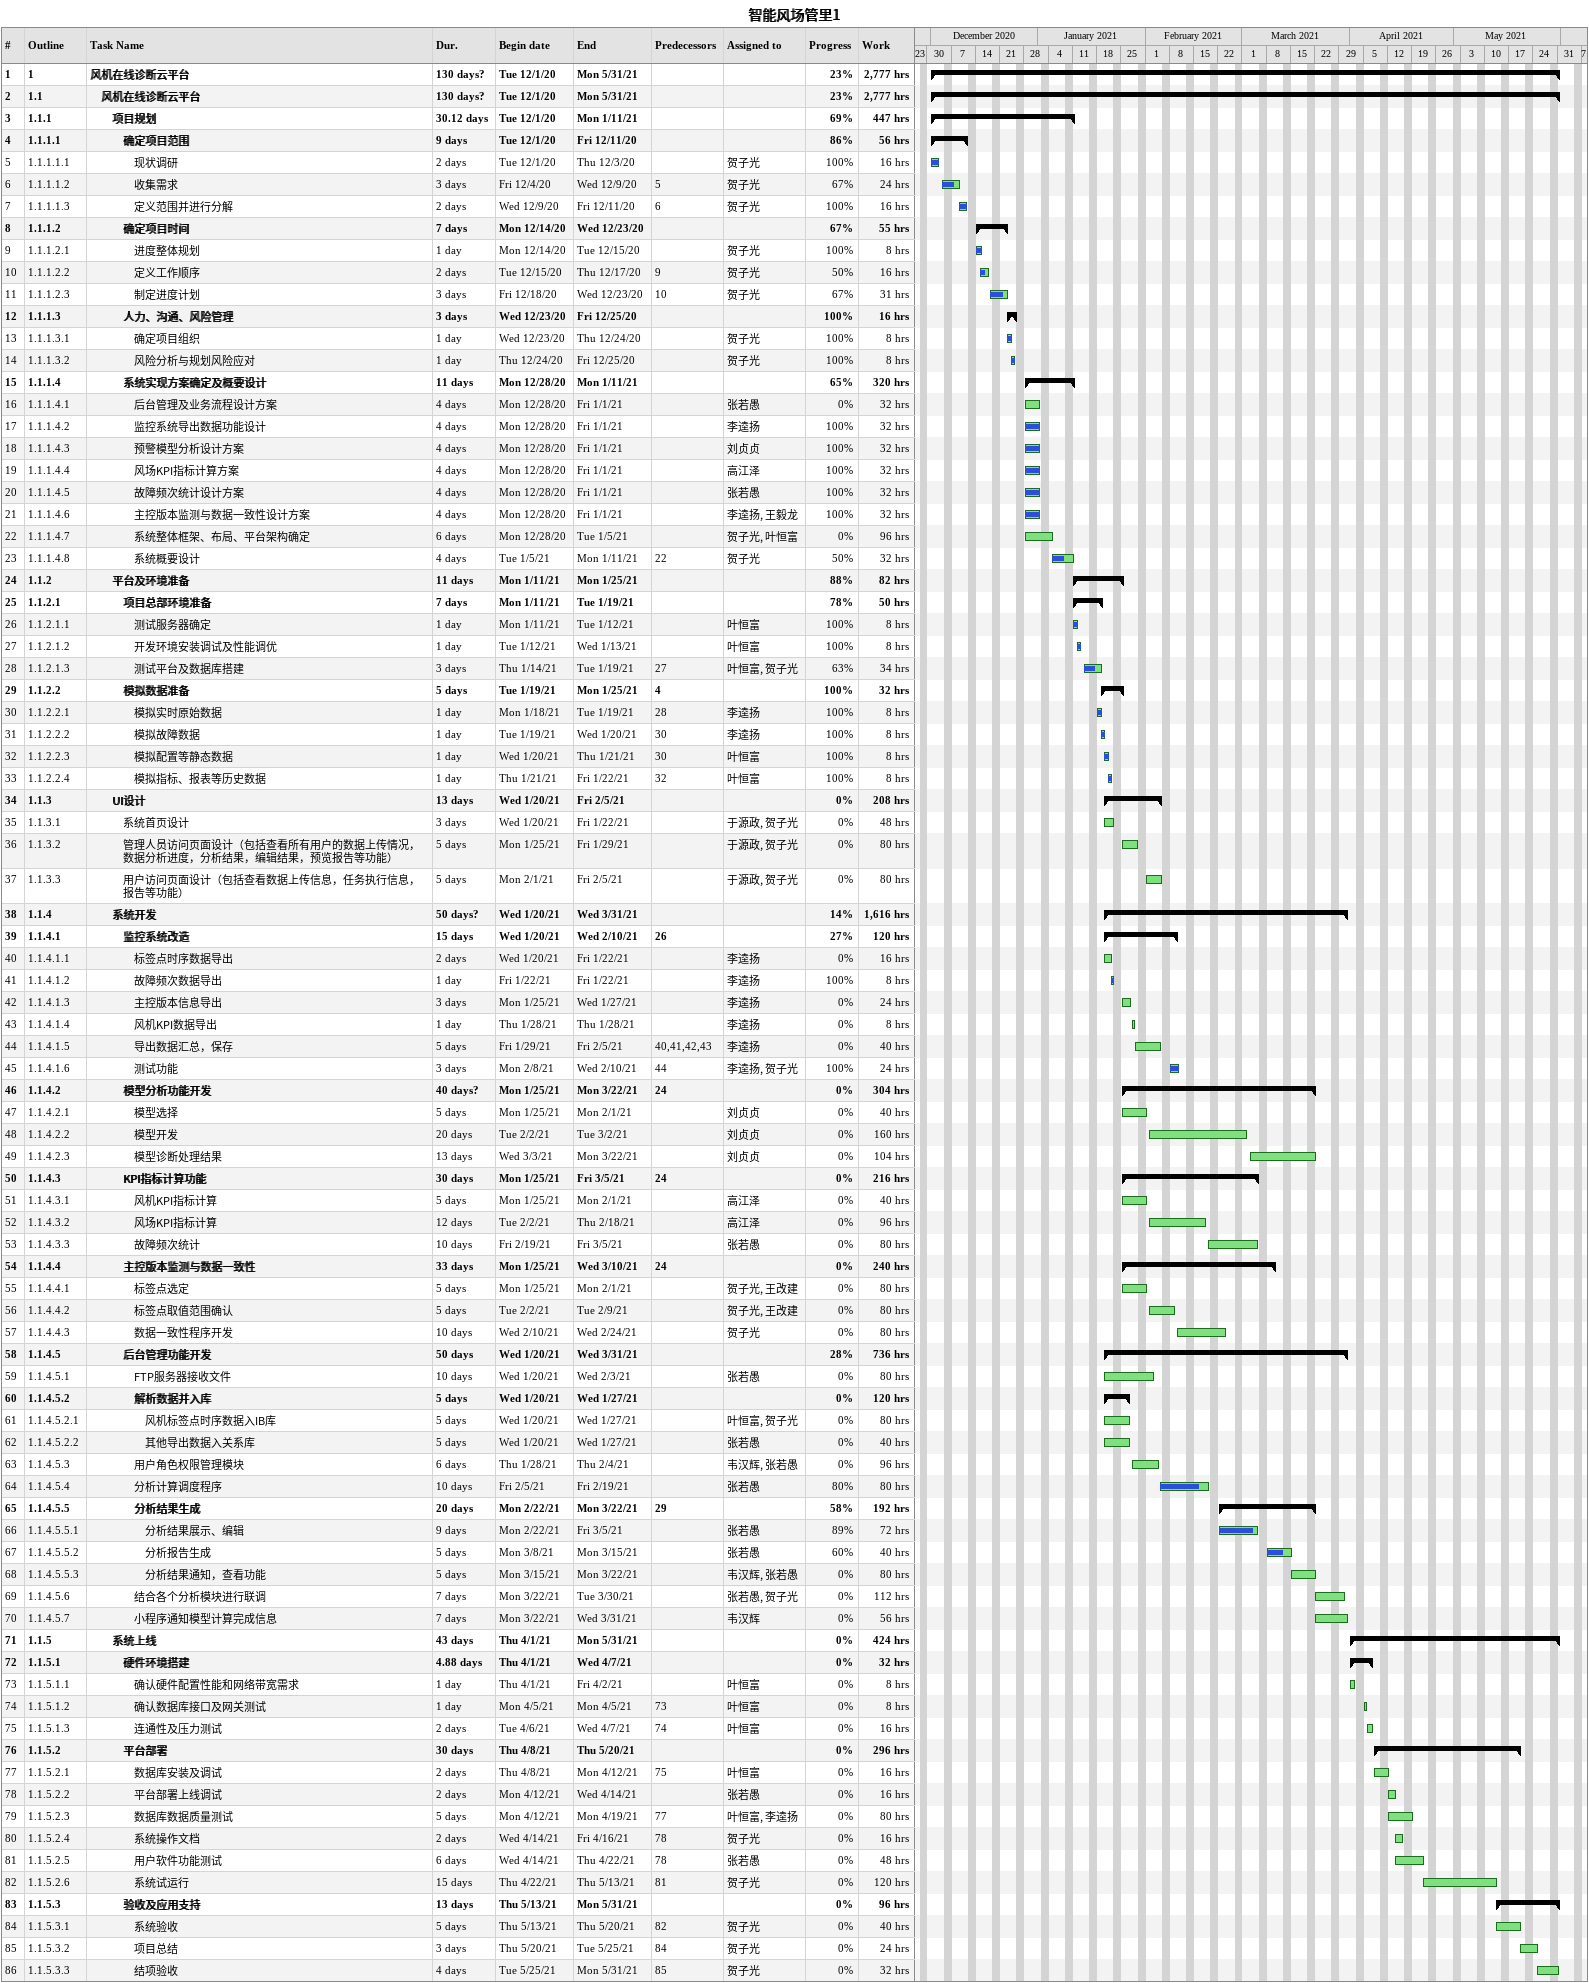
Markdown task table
智能风场管里1

| ID | WBS | Task | Duration | Start | Finish | Predecessors | Resources | % complete | Work (h) |
|---|---|---|---|---|---|---|---|---|---|
| 1 | 1 | **风机在线诊断云平台** | 130d? | 2020-12-01 | 2021-05-31 |  |  | 23 | 2777 |
| 2 | 1.1 | **风机在线诊断云平台** | 130d? | 2020-12-01 | 2021-05-31 |  |  | 23 | 2777 |
| 3 | 1.1.1 | **项目规划** | 30.12d | 2020-12-01 | 2021-01-11 |  |  | 69 | 447 |
| 4 | 1.1.1.1 | **确定项目范围** | 9d | 2020-12-01 | 2020-12-11 |  |  | 86 | 56 |
| 5 | 1.1.1.1.1 | 现状调研 | 2d | 2020-12-01 | 2020-12-03 |  | 贺子光 | 100 | 16 |
| 6 | 1.1.1.1.2 | 收集需求 | 3d | 2020-12-04 | 2020-12-09 | 5 | 贺子光 | 67 | 24 |
| 7 | 1.1.1.1.3 | 定义范围并进行分解 | 2d | 2020-12-09 | 2020-12-11 | 6 | 贺子光 | 100 | 16 |
| 8 | 1.1.1.2 | **确定项目时间** | 7d | 2020-12-14 | 2020-12-23 |  |  | 67 | 55 |
| 9 | 1.1.1.2.1 | 进度整体规划 | 1d | 2020-12-14 | 2020-12-15 |  | 贺子光 | 100 | 8 |
| 10 | 1.1.1.2.2 | 定义工作顺序 | 2d | 2020-12-15 | 2020-12-17 | 9 | 贺子光 | 50 | 16 |
| 11 | 1.1.1.2.3 | 制定进度计划 | 3d | 2020-12-18 | 2020-12-23 | 10 | 贺子光 | 67 | 31 |
| 12 | 1.1.1.3 | **人力、沟通、风险管理** | 3d | 2020-12-23 | 2020-12-25 |  |  | 100 | 16 |
| 13 | 1.1.1.3.1 | 确定项目组织 | 1d | 2020-12-23 | 2020-12-24 |  | 贺子光 | 100 | 8 |
| 14 | 1.1.1.3.2 | 风险分析与规划风险应对 | 1d | 2020-12-24 | 2020-12-25 |  | 贺子光 | 100 | 8 |
| 15 | 1.1.1.4 | **系统实现方案确定及概要设计** | 11d | 2020-12-28 | 2021-01-11 |  |  | 65 | 320 |
| 16 | 1.1.1.4.1 | 后台管理及业务流程设计方案 | 4d | 2020-12-28 | 2021-01-01 |  | 张若愚 | 0 | 32 |
| 17 | 1.1.1.4.2 | 监控系统导出数据功能设计 | 4d | 2020-12-28 | 2021-01-01 |  | 李逵扬 | 100 | 32 |
| 18 | 1.1.1.4.3 | 预警模型分析设计方案 | 4d | 2020-12-28 | 2021-01-01 |  | 刘贞贞 | 100 | 32 |
| 19 | 1.1.1.4.4 | 风场KPI指标计算方案 | 4d | 2020-12-28 | 2021-01-01 |  | 高江泽 | 100 | 32 |
| 20 | 1.1.1.4.5 | 故障频次统计设计方案 | 4d | 2020-12-28 | 2021-01-01 |  | 张若愚 | 100 | 32 |
| 21 | 1.1.1.4.6 | 主控版本监测与数据一致性设计方案 | 4d | 2020-12-28 | 2021-01-01 |  | 李逵扬, 王毅龙 | 100 | 32 |
| 22 | 1.1.1.4.7 | 系统整体框架、布局、平台架构确定 | 6d | 2020-12-28 | 2021-01-05 |  | 贺子光, 叶恒富 | 0 | 96 |
| 23 | 1.1.1.4.8 | 系统概要设计 | 4d | 2021-01-05 | 2021-01-11 | 22 | 贺子光 | 50 | 32 |
| 24 | 1.1.2 | **平台及环境准备** | 11d | 2021-01-11 | 2021-01-25 |  |  | 88 | 82 |
| 25 | 1.1.2.1 | **项目总部环境准备** | 7d | 2021-01-11 | 2021-01-19 |  |  | 78 | 50 |
| 26 | 1.1.2.1.1 | 测试服务器确定 | 1d | 2021-01-11 | 2021-01-12 |  | 叶恒富 | 100 | 8 |
| 27 | 1.1.2.1.2 | 开发环境安装调试及性能调优 | 1d | 2021-01-12 | 2021-01-13 |  | 叶恒富 | 100 | 8 |
| 28 | 1.1.2.1.3 | 测试平台及数据库搭建 | 3d | 2021-01-14 | 2021-01-19 | 27 | 叶恒富, 贺子光 | 63 | 34 |
| 29 | 1.1.2.2 | **模拟数据准备** | 5d | 2021-01-19 | 2021-01-25 | 4 |  | 100 | 32 |
| 30 | 1.1.2.2.1 | 模拟实时原始数据 | 1d | 2021-01-18 | 2021-01-19 | 28 | 李逵扬 | 100 | 8 |
| 31 | 1.1.2.2.2 | 模拟故障数据 | 1d | 2021-01-19 | 2021-01-20 | 30 | 李逵扬 | 100 | 8 |
| 32 | 1.1.2.2.3 | 模拟配置等静态数据 | 1d | 2021-01-20 | 2021-01-21 | 30 | 叶恒富 | 100 | 8 |
| 33 | 1.1.2.2.4 | 模拟指标、报表等历史数据 | 1d | 2021-01-21 | 2021-01-22 | 32 | 叶恒富 | 100 | 8 |
| 34 | 1.1.3 | **UI设计** | 13d | 2021-01-20 | 2021-02-05 |  |  | 0 | 208 |
| 35 | 1.1.3.1 | 系统首页设计 | 3d | 2021-01-20 | 2021-01-22 |  | 于源政, 贺子光 | 0 | 48 |
| 36 | 1.1.3.2 | 管理人员访问页面设计（包括查看所有用户的数据上传情况，数据分析进度，分析结果，编辑结果，预览报告等功能） | 5d | 2021-01-25 | 2021-01-29 |  | 于源政, 贺子光 | 0 | 80 |
| 37 | 1.1.3.3 | 用户访问页面设计（包括查看数据上传信息，任务执行信息，报告等功能） | 5d | 2021-02-01 | 2021-02-05 |  | 于源政, 贺子光 | 0 | 80 |
| 38 | 1.1.4 | **系统开发** | 50d? | 2021-01-20 | 2021-03-31 |  |  | 14 | 1616 |
| 39 | 1.1.4.1 | **监控系统改造** | 15d | 2021-01-20 | 2021-02-10 | 26 |  | 27 | 120 |
| 40 | 1.1.4.1.1 | 标签点时序数据导出 | 2d | 2021-01-20 | 2021-01-22 |  | 李逵扬 | 0 | 16 |
| 41 | 1.1.4.1.2 | 故障频次数据导出 | 1d | 2021-01-22 | 2021-01-22 |  | 李逵扬 | 100 | 8 |
| 42 | 1.1.4.1.3 | 主控版本信息导出 | 3d | 2021-01-25 | 2021-01-27 |  | 李逵扬 | 0 | 24 |
| 43 | 1.1.4.1.4 | 风机KPI数据导出 | 1d | 2021-01-28 | 2021-01-28 |  | 李逵扬 | 0 | 8 |
| 44 | 1.1.4.1.5 | 导出数据汇总，保存 | 5d | 2021-01-29 | 2021-02-05 | 40, 41, 42, 43 | 李逵扬 | 0 | 40 |
| 45 | 1.1.4.1.6 | 测试功能 | 3d | 2021-02-08 | 2021-02-10 | 44 | 李逵扬, 贺子光 | 100 | 24 |
| 46 | 1.1.4.2 | **模型分析功能开发** | 40d? | 2021-01-25 | 2021-03-22 | 24 |  | 0 | 304 |
| 47 | 1.1.4.2.1 | 模型选择 | 5d | 2021-01-25 | 2021-02-01 |  | 刘贞贞 | 0 | 40 |
| 48 | 1.1.4.2.2 | 模型开发 | 20d | 2021-02-02 | 2021-03-02 |  | 刘贞贞 | 0 | 160 |
| 49 | 1.1.4.2.3 | 模型诊断处理结果 | 13d | 2021-03-03 | 2021-03-22 |  | 刘贞贞 | 0 | 104 |
| 50 | 1.1.4.3 | **KPI指标计算功能** | 30d | 2021-01-25 | 2021-03-05 | 24 |  | 0 | 216 |
| 51 | 1.1.4.3.1 | 风机KPI指标计算 | 5d | 2021-01-25 | 2021-02-01 |  | 高江泽 | 0 | 40 |
| 52 | 1.1.4.3.2 | 风场KPI指标计算 | 12d | 2021-02-02 | 2021-02-18 |  | 高江泽 | 0 | 96 |
| 53 | 1.1.4.3.3 | 故障频次统计 | 10d | 2021-02-19 | 2021-03-05 |  | 张若愚 | 0 | 80 |
| 54 | 1.1.4.4 | **主控版本监测与数据一致性** | 33d | 2021-01-25 | 2021-03-10 | 24 |  | 0 | 240 |
| 55 | 1.1.4.4.1 | 标签点选定 | 5d | 2021-01-25 | 2021-02-01 |  | 贺子光, 王改建 | 0 | 80 |
| 56 | 1.1.4.4.2 | 标签点取值范围确认 | 5d | 2021-02-02 | 2021-02-09 |  | 贺子光, 王改建 | 0 | 80 |
| 57 | 1.1.4.4.3 | 数据一致性程序开发 | 10d | 2021-02-10 | 2021-02-24 |  | 贺子光 | 0 | 80 |
| 58 | 1.1.4.5 | **后台管理功能开发** | 50d | 2021-01-20 | 2021-03-31 |  |  | 28 | 736 |
| 59 | 1.1.4.5.1 | FTP服务器接收文件 | 10d | 2021-01-20 | 2021-02-03 |  | 张若愚 | 0 | 80 |
| 60 | 1.1.4.5.2 | **解析数据并入库** | 5d | 2021-01-20 | 2021-01-27 |  |  | 0 | 120 |
| 61 | 1.1.4.5.2.1 | 风机标签点时序数据入IB库 | 5d | 2021-01-20 | 2021-01-27 |  | 叶恒富, 贺子光 | 0 | 80 |
| 62 | 1.1.4.5.2.2 | 其他导出数据入关系库 | 5d | 2021-01-20 | 2021-01-27 |  | 张若愚 | 0 | 40 |
| 63 | 1.1.4.5.3 | 用户角色权限管理模块 | 6d | 2021-01-28 | 2021-02-04 |  | 韦汉辉, 张若愚 | 0 | 96 |
| 64 | 1.1.4.5.4 | 分析计算调度程序 | 10d | 2021-02-05 | 2021-02-19 |  | 张若愚 | 80 | 80 |
| 65 | 1.1.4.5.5 | **分析结果生成** | 20d | 2021-02-22 | 2021-03-22 | 29 |  | 58 | 192 |
| 66 | 1.1.4.5.5.1 | 分析结果展示、编辑 | 9d | 2021-02-22 | 2021-03-05 |  | 张若愚 | 89 | 72 |
| 67 | 1.1.4.5.5.2 | 分析报告生成 | 5d | 2021-03-08 | 2021-03-15 |  | 张若愚 | 60 | 40 |
| 68 | 1.1.4.5.5.3 | 分析结果通知，查看功能 | 5d | 2021-03-15 | 2021-03-22 |  | 韦汉辉, 张若愚 | 0 | 80 |
| 69 | 1.1.4.5.6 | 结合各个分析模块进行联调 | 7d | 2021-03-22 | 2021-03-30 |  | 张若愚, 贺子光 | 0 | 112 |
| 70 | 1.1.4.5.7 | 小程序通知模型计算完成信息 | 7d | 2021-03-22 | 2021-03-31 |  | 韦汉辉 | 0 | 56 |
| 71 | 1.1.5 | **系统上线** | 43d | 2021-04-01 | 2021-05-31 |  |  | 0 | 424 |
| 72 | 1.1.5.1 | **硬件环境搭建** | 4.88d | 2021-04-01 | 2021-04-07 |  |  | 0 | 32 |
| 73 | 1.1.5.1.1 | 确认硬件配置性能和网络带宽需求 | 1d | 2021-04-01 | 2021-04-02 |  | 叶恒富 | 0 | 8 |
| 74 | 1.1.5.1.2 | 确认数据库接口及网关测试 | 1d | 2021-04-05 | 2021-04-05 | 73 | 叶恒富 | 0 | 8 |
| 75 | 1.1.5.1.3 | 连通性及压力测试 | 2d | 2021-04-06 | 2021-04-07 | 74 | 叶恒富 | 0 | 16 |
| 76 | 1.1.5.2 | **平台部署** | 30d | 2021-04-08 | 2021-05-20 |  |  | 0 | 296 |
| 77 | 1.1.5.2.1 | 数据库安装及调试 | 2d | 2021-04-08 | 2021-04-12 | 75 | 叶恒富 | 0 | 16 |
| 78 | 1.1.5.2.2 | 平台部署上线调试 | 2d | 2021-04-12 | 2021-04-14 |  | 张若愚 | 0 | 16 |
| 79 | 1.1.5.2.3 | 数据库数据质量测试 | 5d | 2021-04-12 | 2021-04-19 | 77 | 叶恒富, 李逵扬 | 0 | 80 |
| 80 | 1.1.5.2.4 | 系统操作文档 | 2d | 2021-04-14 | 2021-04-16 | 78 | 贺子光 | 0 | 16 |
| 81 | 1.1.5.2.5 | 用户软件功能测试 | 6d | 2021-04-14 | 2021-04-22 | 78 | 张若愚 | 0 | 48 |
| 82 | 1.1.5.2.6 | 系统试运行 | 15d | 2021-04-22 | 2021-05-13 | 81 | 贺子光 | 0 | 120 |
| 83 | 1.1.5.3 | **验收及应用支持** | 13d | 2021-05-13 | 2021-05-31 |  |  | 0 | 96 |
| 84 | 1.1.5.3.1 | 系统验收 | 5d | 2021-05-13 | 2021-05-20 | 82 | 贺子光 | 0 | 40 |
| 85 | 1.1.5.3.2 | 项目总结 | 3d | 2021-05-20 | 2021-05-25 | 84 | 贺子光 | 0 | 24 |
| 86 | 1.1.5.3.3 | 结项验收 | 4d | 2021-05-25 | 2021-05-31 | 85 | 贺子光 | 0 | 32 |
